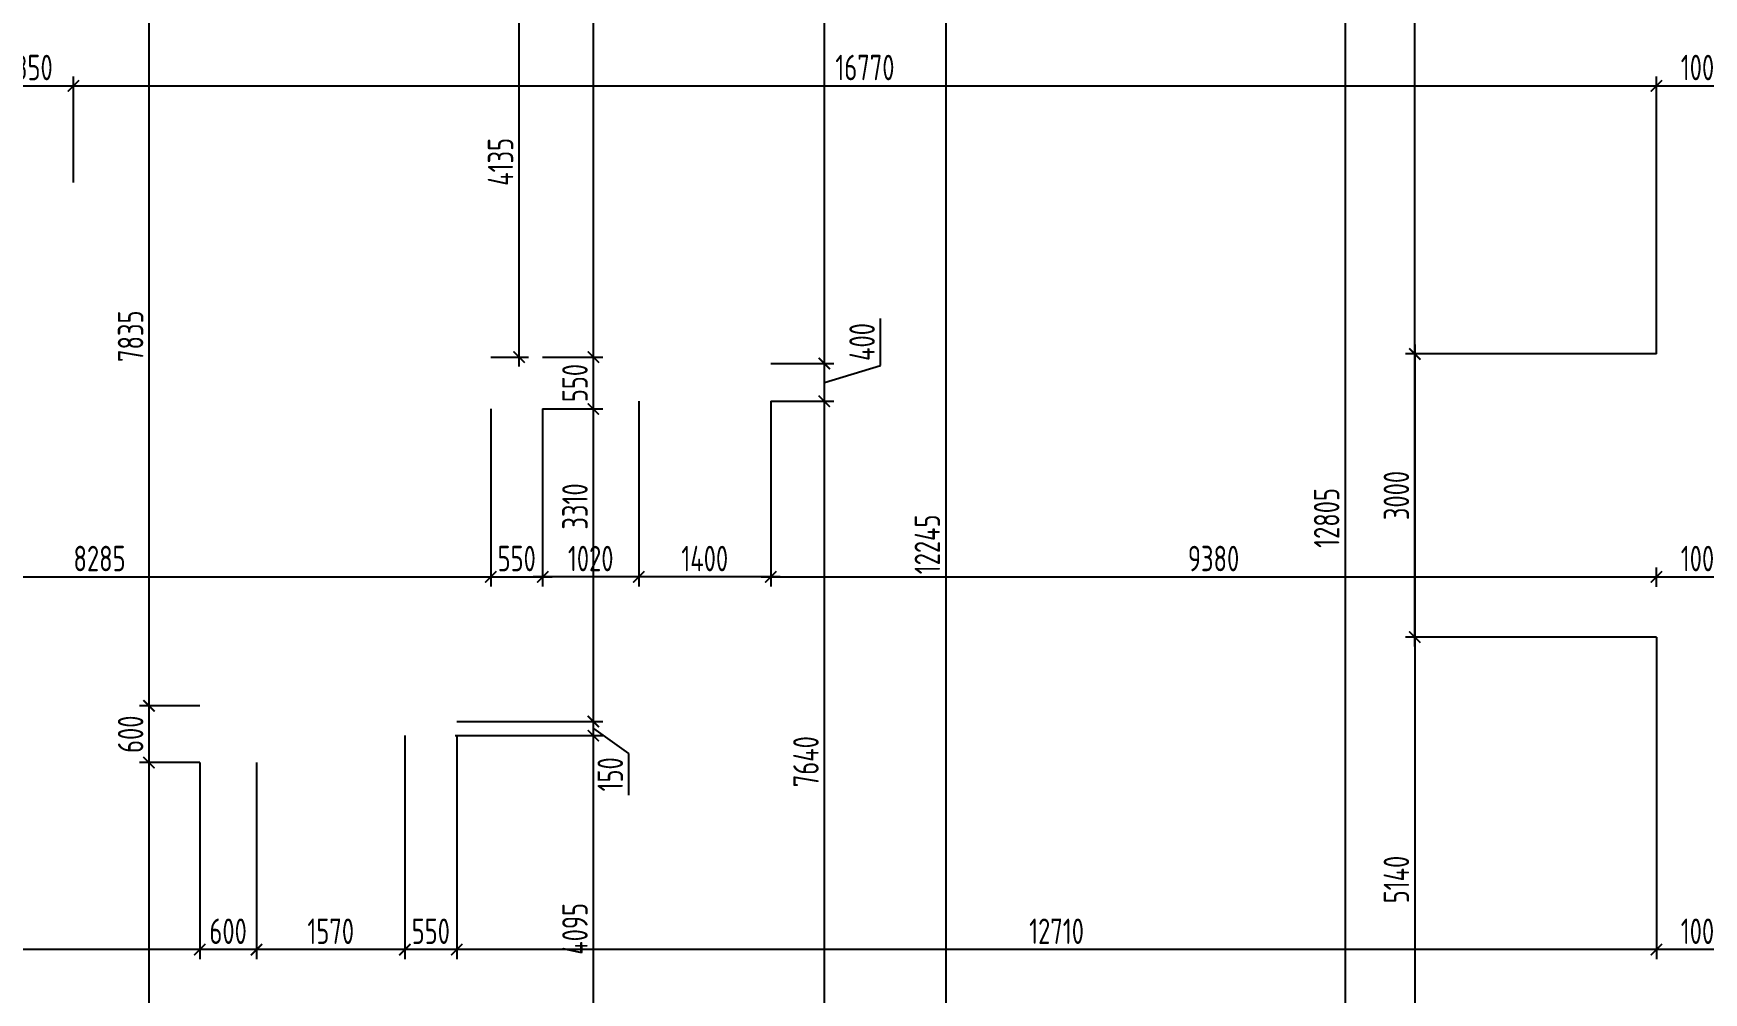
# Model space of a CAD drawing. Header units: millimetres. Extents: x -180271 to 536090, y 55086 to 131231.
# Drawn here: x 484006 to 501699, y 68098 to 78264 of the extents above; entities that cross this region are included whole.
import ezdxf

# ---------------------------------------------------------------- set-up
doc = ezdxf.new("R2010")
doc.units = ezdxf.units.MM
doc.layers.add('РАЗМЕРЫ КРОВЛИ ОВ', color=204, linetype='Continuous')
doc.styles.add('ISOCPEUR', font='isocpeur.ttf', dxfattribs={"width": 0.7})
doc.dimstyles.new('R_100', dxfattribs={"dimtxt": 270, "dimasz": 120, "dimexe": 100, "dimexo": 0, "dimgap": 60, "dimtad": 1, "dimdec": 0, "dimrnd": 5, "dimzin": 0, "dimdsep": 46, "dimtxsty": 'ISOCPEUR', "dimblk": 'ARCHTICK', "dimcen": 0, "dimdle": 100, "dimclrd": 256, "dimclre": 256, "dimclrt": 256, "dimadec": 0, "dimazin": 0, "dimtfac": 2, "dimtdec": 0, "dimtofl": 0, "dimtmove": 1, "dimatfit": 3, "dimfxl": 1, "dimtvp": 3, "dimtolj": 1, "dimtzin": 0, "dimarcsym": 0})

# ---------------------------------------------------------------- blocks, each defined once
blk = doc.blocks.new('_ArchTick')
at = {"color": 0, "linetype": 'ByBlock', "const_width": 0.15}
blk.add_lwpolyline([(-0.5, -0.5), (0.5, 0.5)], dxfattribs=at)
blk = doc.blocks.new('*D3731')
at = {"layer": 'РАЗМЕРЫ КРОВЛИ ОВ', "lineweight": -2, "transparency": 16777216}
for p, q in [((483481, 77707), (484531, 77707)), ((483581, 76685), (483581, 77807)), ((484431, 76685), (484431, 77807))]:
    blk.add_line(p, q, dxfattribs=at)
at = {"layer": 'РАЗМЕРЫ КРОВЛИ ОВ', "lineweight": -2, "transparency": 16777216, "xscale": 120, "yscale": 120, "zscale": 120, "rotation": 180}
blk.add_blockref('_ArchTick', (483581, 77707), dxfattribs=at)
at = {"layer": 'РАЗМЕРЫ КРОВЛИ ОВ', "lineweight": -2, "transparency": 16777216, "xscale": 120, "yscale": 120, "zscale": 120}
blk.add_blockref('_ArchTick', (484431, 77707), dxfattribs=at)
at = {"layer": 'РАЗМЕРЫ КРОВЛИ ОВ', "transparency": 16777216, "insert": (484006, 77902), "char_height": 270, "attachment_point": 5, "style": 'ISOCPEUR'}
blk.add_mtext('\\A1;850', dxfattribs=at)
blk = doc.blocks.new('*D3732')
at = {"layer": 'РАЗМЕРЫ КРОВЛИ ОВ', "lineweight": -2, "transparency": 16777216}
for p, q in [((484331, 77707), (501299, 77707)), ((484431, 76685), (484431, 77807)), ((501199, 74866), (501199, 77807))]:
    blk.add_line(p, q, dxfattribs=at)
at = {"layer": 'РАЗМЕРЫ КРОВЛИ ОВ', "lineweight": -2, "transparency": 16777216, "xscale": 120, "yscale": 120, "zscale": 120, "rotation": 180}
blk.add_blockref('_ArchTick', (484431, 77707), dxfattribs=at)
at = {"layer": 'РАЗМЕРЫ КРОВЛИ ОВ', "lineweight": -2, "transparency": 16777216, "xscale": 120, "yscale": 120, "zscale": 120}
blk.add_blockref('_ArchTick', (501199, 77707), dxfattribs=at)
at = {"layer": 'РАЗМЕРЫ КРОВЛИ ОВ', "transparency": 16777216, "insert": (492815, 77902), "char_height": 270, "attachment_point": 5, "style": 'ISOCPEUR'}
blk.add_mtext('\\A1;16770', dxfattribs=at)
blk = doc.blocks.new('*D3733')
at = {"layer": 'РАЗМЕРЫ КРОВЛИ ОВ', "lineweight": -2, "transparency": 16777216}
for p, q in [((501099, 77707), (502299, 77707)), ((501199, 74866), (501199, 77807)), ((502199, 74866), (502199, 77807))]:
    blk.add_line(p, q, dxfattribs=at)
at = {"layer": 'РАЗМЕРЫ КРОВЛИ ОВ', "lineweight": -2, "transparency": 16777216, "xscale": 120, "yscale": 120, "zscale": 120, "rotation": 180}
blk.add_blockref('_ArchTick', (501199, 77707), dxfattribs=at)
at = {"layer": 'РАЗМЕРЫ КРОВЛИ ОВ', "lineweight": -2, "transparency": 16777216, "xscale": 120, "yscale": 120, "zscale": 120}
blk.add_blockref('_ArchTick', (502199, 77707), dxfattribs=at)
at = {"layer": 'РАЗМЕРЫ КРОВЛИ ОВ', "transparency": 16777216, "insert": (501699, 77902), "char_height": 270, "attachment_point": 5, "style": 'ISOCPEUR'}
blk.add_mtext('\\A1;1000', dxfattribs=at)
blk = doc.blocks.new('*D3738')
at = {"layer": 'РАЗМЕРЫ КРОВЛИ ОВ', "lineweight": -2, "transparency": 16777216}
for p, q in [((501199, 74866), (498540, 74866)), ((498640, 74966), (498640, 71766)), ((501199, 71866), (498540, 71866))]:
    blk.add_line(p, q, dxfattribs=at)
at = {"layer": 'РАЗМЕРЫ КРОВЛИ ОВ', "lineweight": -2, "transparency": 16777216, "xscale": 120, "yscale": 120, "zscale": 120}
for p, rotation in [((498640, 74866), 90), ((498640, 71866), 270)]:
    blk.add_blockref('_ArchTick', p, dxfattribs=dict(at, rotation=rotation))
at = {"layer": 'РАЗМЕРЫ КРОВЛИ ОВ', "transparency": 16777216, "insert": (498445, 73366), "char_height": 270, "attachment_point": 5, "rotation": 90, "style": 'ISOCPEUR'}
blk.add_mtext('\\A1;3000', dxfattribs=at)
blk = doc.blocks.new('*D3739')
at = {"layer": 'РАЗМЕРЫ КРОВЛИ ОВ', "lineweight": -2, "transparency": 16777216}
for p, q in [((498640, 71766), (498640, 86571)), ((498927, 86471), (498540, 86471)), ((501199, 71866), (498540, 71866))]:
    blk.add_line(p, q, dxfattribs=at)
at = {"layer": 'РАЗМЕРЫ КРОВЛИ ОВ', "lineweight": -2, "transparency": 16777216, "xscale": 120, "yscale": 120, "zscale": 120}
for p, rotation in [((498640, 86471), 90), ((498640, 71866), 270)]:
    blk.add_blockref('_ArchTick', p, dxfattribs=dict(at, rotation=rotation))
at = {"layer": 'РАЗМЕРЫ КРОВЛИ ОВ', "transparency": 16777216, "insert": (498445, 79168), "char_height": 270, "attachment_point": 5, "rotation": 90, "style": 'ISOCPEUR'}
blk.add_mtext('\\A1;14605', dxfattribs=at)
blk = doc.blocks.new('*D3740')
at = {"layer": 'РАЗМЕРЫ КРОВЛИ ОВ', "lineweight": -2, "transparency": 16777216}
for p, q in [((501199, 71866), (498540, 71866)), ((498640, 71966), (498640, 66626)), ((497525, 66726), (498740, 66726))]:
    blk.add_line(p, q, dxfattribs=at)
at = {"layer": 'РАЗМЕРЫ КРОВЛИ ОВ', "lineweight": -2, "transparency": 16777216, "xscale": 120, "yscale": 120, "zscale": 120}
for p, rotation in [((498640, 71866), 90), ((498640, 66726), 270)]:
    blk.add_blockref('_ArchTick', p, dxfattribs=dict(at, rotation=rotation))
at = {"layer": 'РАЗМЕРЫ КРОВЛИ ОВ', "transparency": 16777216, "insert": (498445, 69296), "char_height": 270, "attachment_point": 5, "rotation": 90, "style": 'ISOCPEUR'}
blk.add_mtext('\\A1;5140', dxfattribs=at)
blk = doc.blocks.new('*D3743')
at = {"layer": 'РАЗМЕРЫ КРОВЛИ ОВ', "lineweight": -2, "transparency": 16777216}
for p, q in [((497901, 79631), (497901, 66626)), ((497039, 79531), (498001, 79531)), ((497525, 66726), (498001, 66726))]:
    blk.add_line(p, q, dxfattribs=at)
at = {"layer": 'РАЗМЕРЫ КРОВЛИ ОВ', "lineweight": -2, "transparency": 16777216, "xscale": 120, "yscale": 120, "zscale": 120}
for p, rotation in [((497901, 79531), 90), ((497901, 66726), 270)]:
    blk.add_blockref('_ArchTick', p, dxfattribs=dict(at, rotation=rotation))
at = {"layer": 'РАЗМЕРЫ КРОВЛИ ОВ', "transparency": 16777216, "insert": (497706, 73128), "char_height": 270, "attachment_point": 5, "rotation": 90, "style": 'ISOCPEUR'}
blk.add_mtext('\\A1;12805', dxfattribs=at)
blk = doc.blocks.new('*D3777')
at = {"layer": 'РАЗМЕРЫ КРОВЛИ ОВ', "lineweight": -2, "transparency": 16777216}
for p, q in [((501199, 71866), (501199, 68453)), ((502199, 71866), (502199, 68453)), ((502299, 68553), (501099, 68553))]:
    blk.add_line(p, q, dxfattribs=at)
at = {"layer": 'РАЗМЕРЫ КРОВЛИ ОВ', "lineweight": -2, "transparency": 16777216, "xscale": 120, "yscale": 120, "zscale": 120, "rotation": 180}
blk.add_blockref('_ArchTick', (501199, 68553), dxfattribs=at)
at = {"layer": 'РАЗМЕРЫ КРОВЛИ ОВ', "lineweight": -2, "transparency": 16777216, "xscale": 120, "yscale": 120, "zscale": 120}
blk.add_blockref('_ArchTick', (502199, 68553), dxfattribs=at)
at = {"layer": 'РАЗМЕРЫ КРОВЛИ ОВ', "transparency": 16777216, "insert": (501699, 68748), "char_height": 270, "attachment_point": 5, "style": 'ISOCPEUR'}
blk.add_mtext('\\A1;1000', dxfattribs=at)
blk = doc.blocks.new('*D3778')
at = {"layer": 'РАЗМЕРЫ КРОВЛИ ОВ', "lineweight": -2, "transparency": 16777216}
for p, q in [((501199, 71866), (501199, 68453)), ((488491, 70821), (488491, 68453)), ((501299, 68553), (488391, 68553))]:
    blk.add_line(p, q, dxfattribs=at)
at = {"layer": 'РАЗМЕРЫ КРОВЛИ ОВ', "lineweight": -2, "transparency": 16777216, "xscale": 120, "yscale": 120, "zscale": 120, "rotation": 180}
blk.add_blockref('_ArchTick', (488491, 68553), dxfattribs=at)
at = {"layer": 'РАЗМЕРЫ КРОВЛИ ОВ', "lineweight": -2, "transparency": 16777216, "xscale": 120, "yscale": 120, "zscale": 120}
blk.add_blockref('_ArchTick', (501199, 68553), dxfattribs=at)
at = {"layer": 'РАЗМЕРЫ КРОВЛИ ОВ', "transparency": 16777216, "insert": (494845, 68748), "char_height": 270, "attachment_point": 5, "style": 'ISOCPEUR'}
blk.add_mtext('\\A1;12710', dxfattribs=at)
blk = doc.blocks.new('*D3779')
at = {"layer": 'РАЗМЕРЫ КРОВЛИ ОВ', "lineweight": -2, "transparency": 16777216}
for p, q in [((487941, 70821), (487941, 68453)), ((488491, 70821), (488491, 68453)), ((488591, 68553), (487841, 68553))]:
    blk.add_line(p, q, dxfattribs=at)
at = {"layer": 'РАЗМЕРЫ КРОВЛИ ОВ', "lineweight": -2, "transparency": 16777216, "xscale": 120, "yscale": 120, "zscale": 120, "rotation": 180}
blk.add_blockref('_ArchTick', (487941, 68553), dxfattribs=at)
at = {"layer": 'РАЗМЕРЫ КРОВЛИ ОВ', "lineweight": -2, "transparency": 16777216, "xscale": 120, "yscale": 120, "zscale": 120}
blk.add_blockref('_ArchTick', (488491, 68553), dxfattribs=at)
at = {"layer": 'РАЗМЕРЫ КРОВЛИ ОВ', "transparency": 16777216, "insert": (488216, 68748), "char_height": 270, "attachment_point": 5, "style": 'ISOCPEUR'}
blk.add_mtext('\\A1;550', dxfattribs=at)
blk = doc.blocks.new('*D3780')
at = {"layer": 'РАЗМЕРЫ КРОВЛИ ОВ', "lineweight": -2, "transparency": 16777216}
for p, q in [((487941, 70821), (487941, 68453)), ((486370, 70535), (486370, 68453)), ((488041, 68553), (486270, 68553))]:
    blk.add_line(p, q, dxfattribs=at)
at = {"layer": 'РАЗМЕРЫ КРОВЛИ ОВ', "lineweight": -2, "transparency": 16777216, "xscale": 120, "yscale": 120, "zscale": 120, "rotation": 180}
blk.add_blockref('_ArchTick', (486370, 68553), dxfattribs=at)
at = {"layer": 'РАЗМЕРЫ КРОВЛИ ОВ', "lineweight": -2, "transparency": 16777216, "xscale": 120, "yscale": 120, "zscale": 120}
blk.add_blockref('_ArchTick', (487941, 68553), dxfattribs=at)
at = {"layer": 'РАЗМЕРЫ КРОВЛИ ОВ', "transparency": 16777216, "insert": (487156, 68748), "char_height": 270, "attachment_point": 5, "style": 'ISOCPEUR'}
blk.add_mtext('\\A1;1570', dxfattribs=at)
blk = doc.blocks.new('*D3781')
at = {"layer": 'РАЗМЕРЫ КРОВЛИ ОВ', "lineweight": -2, "transparency": 16777216}
for p, q in [((485768, 70535), (485768, 68453)), ((486370, 70535), (486370, 68453)), ((486470, 68553), (485668, 68553))]:
    blk.add_line(p, q, dxfattribs=at)
at = {"layer": 'РАЗМЕРЫ КРОВЛИ ОВ', "lineweight": -2, "transparency": 16777216, "xscale": 120, "yscale": 120, "zscale": 120, "rotation": 180}
blk.add_blockref('_ArchTick', (485768, 68553), dxfattribs=at)
at = {"layer": 'РАЗМЕРЫ КРОВЛИ ОВ', "lineweight": -2, "transparency": 16777216, "xscale": 120, "yscale": 120, "zscale": 120}
blk.add_blockref('_ArchTick', (486370, 68553), dxfattribs=at)
at = {"layer": 'РАЗМЕРЫ КРОВЛИ ОВ', "transparency": 16777216, "insert": (486069, 68748), "char_height": 270, "attachment_point": 5, "style": 'ISOCPEUR'}
blk.add_mtext('\\A1;600', dxfattribs=at)
blk = doc.blocks.new('*D3782')
at = {"layer": 'РАЗМЕРЫ КРОВЛИ ОВ', "lineweight": -2, "transparency": 16777216}
for p, q in [((485768, 70535), (485768, 68453)), ((473884, 68709), (473884, 68453)), ((485868, 68553), (473784, 68553))]:
    blk.add_line(p, q, dxfattribs=at)
at = {"layer": 'РАЗМЕРЫ КРОВЛИ ОВ', "lineweight": -2, "transparency": 16777216, "xscale": 120, "yscale": 120, "zscale": 120, "rotation": 180}
blk.add_blockref('_ArchTick', (473884, 68553), dxfattribs=at)
at = {"layer": 'РАЗМЕРЫ КРОВЛИ ОВ', "lineweight": -2, "transparency": 16777216, "xscale": 120, "yscale": 120, "zscale": 120}
blk.add_blockref('_ArchTick', (485768, 68553), dxfattribs=at)
at = {"layer": 'РАЗМЕРЫ КРОВЛИ ОВ', "transparency": 16777216, "insert": (479826, 68748), "char_height": 270, "attachment_point": 5, "style": 'ISOCPEUR'}
blk.add_mtext('\\A1;11885', dxfattribs=at)
blk = doc.blocks.new('*D3783')
at = {"layer": 'РАЗМЕРЫ КРОВЛИ ОВ', "lineweight": -2, "transparency": 16777216}
for p, q in [((488474, 70821), (490038, 70821)), ((489938, 66626), (489938, 70921)), ((489807, 66726), (490038, 66726))]:
    blk.add_line(p, q, dxfattribs=at)
at = {"layer": 'РАЗМЕРЫ КРОВЛИ ОВ', "lineweight": -2, "transparency": 16777216, "xscale": 120, "yscale": 120, "zscale": 120}
for p, rotation in [((489938, 70821), 90), ((489938, 66726), 270)]:
    blk.add_blockref('_ArchTick', p, dxfattribs=dict(at, rotation=rotation))
at = {"layer": 'РАЗМЕРЫ КРОВЛИ ОВ', "transparency": 16777216, "insert": (489743, 68773), "char_height": 270, "attachment_point": 5, "rotation": 90, "style": 'ISOCPEUR'}
blk.add_mtext('\\A1;4095', dxfattribs=at)
blk = doc.blocks.new('*D3784')
at = {"layer": 'РАЗМЕРЫ КРОВЛИ ОВ', "lineweight": -2, "transparency": 16777216}
for p, q in [((488491, 70971), (490038, 70971)), ((489938, 70721), (489938, 71071)), ((488474, 70821), (490038, 70821)), ((489938, 70896), (490312, 70631)), ((490312, 70631), (490312, 70190))]:
    blk.add_line(p, q, dxfattribs=at)
at = {"layer": 'РАЗМЕРЫ КРОВЛИ ОВ', "lineweight": -2, "transparency": 16777216, "xscale": 120, "yscale": 120, "zscale": 120}
for p, rotation in [((489938, 70971), 90), ((489938, 70821), 270)]:
    blk.add_blockref('_ArchTick', p, dxfattribs=dict(at, rotation=rotation))
at = {"layer": 'РАЗМЕРЫ КРОВЛИ ОВ', "transparency": 16777216, "insert": (490117, 70411), "char_height": 270, "attachment_point": 5, "rotation": 90, "style": 'ISOCPEUR'}
blk.add_mtext('\\A1;150', dxfattribs=at)
blk = doc.blocks.new('*D3785')
at = {"layer": 'РАЗМЕРЫ КРОВЛИ ОВ', "lineweight": -2, "transparency": 16777216}
for p, q in [((489938, 70871), (489938, 74383)), ((489401, 74283), (490038, 74283)), ((488491, 70971), (490038, 70971))]:
    blk.add_line(p, q, dxfattribs=at)
at = {"layer": 'РАЗМЕРЫ КРОВЛИ ОВ', "lineweight": -2, "transparency": 16777216, "xscale": 120, "yscale": 120, "zscale": 120}
for p, rotation in [((489938, 74283), 90), ((489938, 70971), 270)]:
    blk.add_blockref('_ArchTick', p, dxfattribs=dict(at, rotation=rotation))
at = {"layer": 'РАЗМЕРЫ КРОВЛИ ОВ', "transparency": 16777216, "insert": (489743, 73250), "char_height": 270, "attachment_point": 5, "rotation": 90, "style": 'ISOCPEUR'}
blk.add_mtext('\\A1;3310', dxfattribs=at)
blk = doc.blocks.new('*D3786')
at = {"layer": 'РАЗМЕРЫ КРОВЛИ ОВ', "lineweight": -2, "transparency": 16777216}
for p, q in [((489938, 74183), (489938, 74933)), ((489401, 74833), (490038, 74833)), ((489401, 74283), (490038, 74283))]:
    blk.add_line(p, q, dxfattribs=at)
at = {"layer": 'РАЗМЕРЫ КРОВЛИ ОВ', "lineweight": -2, "transparency": 16777216, "xscale": 120, "yscale": 120, "zscale": 120}
for p, rotation in [((489938, 74833), 90), ((489938, 74283), 270)]:
    blk.add_blockref('_ArchTick', p, dxfattribs=dict(at, rotation=rotation))
at = {"layer": 'РАЗМЕРЫ КРОВЛИ ОВ', "transparency": 16777216, "insert": (489743, 74558), "char_height": 270, "attachment_point": 5, "rotation": 90, "style": 'ISOCPEUR'}
blk.add_mtext('\\A1;550', dxfattribs=at)
blk = doc.blocks.new('*D3787')
at = {"layer": 'РАЗМЕРЫ КРОВЛИ ОВ', "lineweight": -2, "transparency": 16777216}
for p, q in [((489938, 74733), (489938, 86571)), ((489846, 86471), (490038, 86471)), ((489401, 74833), (490038, 74833))]:
    blk.add_line(p, q, dxfattribs=at)
at = {"layer": 'РАЗМЕРЫ КРОВЛИ ОВ', "lineweight": -2, "transparency": 16777216, "xscale": 120, "yscale": 120, "zscale": 120}
for p, rotation in [((489938, 86471), 90), ((489938, 74833), 270)]:
    blk.add_blockref('_ArchTick', p, dxfattribs=dict(at, rotation=rotation))
at = {"layer": 'РАЗМЕРЫ КРОВЛИ ОВ', "transparency": 16777216, "insert": (489743, 80652), "char_height": 270, "attachment_point": 5, "rotation": 90, "style": 'ISOCPEUR'}
blk.add_mtext('\\A1;11640', dxfattribs=at)
blk = doc.blocks.new('*D3789')
at = {"layer": 'РАЗМЕРЫ КРОВЛИ ОВ', "lineweight": -2, "transparency": 16777216}
for p, q in [((485231, 61436), (485231, 70635)), ((485768, 70535), (485131, 70535)), ((485704, 61536), (485131, 61536))]:
    blk.add_line(p, q, dxfattribs=at)
at = {"layer": 'РАЗМЕРЫ КРОВЛИ ОВ', "lineweight": -2, "transparency": 16777216, "xscale": 120, "yscale": 120, "zscale": 120}
for p, rotation in [((485231, 70535), 90), ((485231, 61536), 270)]:
    blk.add_blockref('_ArchTick', p, dxfattribs=dict(at, rotation=rotation))
at = {"layer": 'РАЗМЕРЫ КРОВЛИ ОВ', "transparency": 16777216, "insert": (485036, 66035), "char_height": 270, "attachment_point": 5, "rotation": 90, "style": 'ISOCPEUR'}
blk.add_mtext('\\A1;9000', dxfattribs=at)
blk = doc.blocks.new('*D3790')
at = {"layer": 'РАЗМЕРЫ КРОВЛИ ОВ', "lineweight": -2, "transparency": 16777216}
for p, q in [((485768, 71137), (485131, 71137)), ((485231, 70435), (485231, 71237)), ((485768, 70535), (485131, 70535))]:
    blk.add_line(p, q, dxfattribs=at)
at = {"layer": 'РАЗМЕРЫ КРОВЛИ ОВ', "lineweight": -2, "transparency": 16777216, "xscale": 120, "yscale": 120, "zscale": 120}
for p, rotation in [((485231, 71137), 90), ((485231, 70535), 270)]:
    blk.add_blockref('_ArchTick', p, dxfattribs=dict(at, rotation=rotation))
at = {"layer": 'РАЗМЕРЫ КРОВЛИ ОВ', "transparency": 16777216, "insert": (485036, 70836), "char_height": 270, "attachment_point": 5, "rotation": 90, "style": 'ISOCPEUR'}
blk.add_mtext('\\A1;600', dxfattribs=at)
blk = doc.blocks.new('*D3791')
at = {"layer": 'РАЗМЕРЫ КРОВЛИ ОВ', "lineweight": -2, "transparency": 16777216}
for p, q in [((485331, 78970), (485131, 78970)), ((485231, 71037), (485231, 79070)), ((485768, 71137), (485131, 71137))]:
    blk.add_line(p, q, dxfattribs=at)
at = {"layer": 'РАЗМЕРЫ КРОВЛИ ОВ', "lineweight": -2, "transparency": 16777216, "xscale": 120, "yscale": 120, "zscale": 120}
for p, rotation in [((485231, 78970), 90), ((485231, 71137), 270)]:
    blk.add_blockref('_ArchTick', p, dxfattribs=dict(at, rotation=rotation))
at = {"layer": 'РАЗМЕРЫ КРОВЛИ ОВ', "transparency": 16777216, "insert": (485036, 75054), "char_height": 270, "attachment_point": 5, "rotation": 90, "style": 'ISOCPEUR'}
blk.add_mtext('\\A1;7835', dxfattribs=at)
blk = doc.blocks.new('*D3795')
at = {"layer": 'РАЗМЕРЫ КРОВЛИ ОВ', "lineweight": -2, "transparency": 16777216}
for p, q in [((488851, 74283), (488851, 72403)), ((480564, 73636), (480564, 72403)), ((480464, 72503), (488951, 72503))]:
    blk.add_line(p, q, dxfattribs=at)
at = {"layer": 'РАЗМЕРЫ КРОВЛИ ОВ', "lineweight": -2, "transparency": 16777216, "xscale": 120, "yscale": 120, "zscale": 120, "rotation": 180}
blk.add_blockref('_ArchTick', (480564, 72503), dxfattribs=at)
at = {"layer": 'РАЗМЕРЫ КРОВЛИ ОВ', "lineweight": -2, "transparency": 16777216, "xscale": 120, "yscale": 120, "zscale": 120}
blk.add_blockref('_ArchTick', (488851, 72503), dxfattribs=at)
at = {"layer": 'РАЗМЕРЫ КРОВЛИ ОВ', "transparency": 16777216, "insert": (484707, 72698), "char_height": 270, "attachment_point": 5, "style": 'ISOCPEUR'}
blk.add_mtext('\\A1;8285', dxfattribs=at)
blk = doc.blocks.new('*D3796')
at = {"layer": 'РАЗМЕРЫ КРОВЛИ ОВ', "lineweight": -2, "transparency": 16777216}
for p, q in [((488851, 74283), (488851, 72403)), ((489401, 74283), (489401, 72403)), ((488751, 72503), (489501, 72503))]:
    blk.add_line(p, q, dxfattribs=at)
at = {"layer": 'РАЗМЕРЫ КРОВЛИ ОВ', "lineweight": -2, "transparency": 16777216, "xscale": 120, "yscale": 120, "zscale": 120, "rotation": 180}
blk.add_blockref('_ArchTick', (488851, 72503), dxfattribs=at)
at = {"layer": 'РАЗМЕРЫ КРОВЛИ ОВ', "lineweight": -2, "transparency": 16777216, "xscale": 120, "yscale": 120, "zscale": 120}
blk.add_blockref('_ArchTick', (489401, 72503), dxfattribs=at)
at = {"layer": 'РАЗМЕРЫ КРОВЛИ ОВ', "transparency": 16777216, "insert": (489126, 72698), "char_height": 270, "attachment_point": 5, "style": 'ISOCPEUR'}
blk.add_mtext('\\A1;550', dxfattribs=at)
blk = doc.blocks.new('*D3797')
at = {"layer": 'РАЗМЕРЫ КРОВЛИ ОВ', "lineweight": -2, "transparency": 16777216}
for p, q in [((491817, 74365), (491817, 72403)), ((501199, 72397), (501199, 72603)), ((491717, 72503), (501299, 72503))]:
    blk.add_line(p, q, dxfattribs=at)
at = {"layer": 'РАЗМЕРЫ КРОВЛИ ОВ', "lineweight": -2, "transparency": 16777216, "xscale": 120, "yscale": 120, "zscale": 120, "rotation": 180}
blk.add_blockref('_ArchTick', (491817, 72503), dxfattribs=at)
at = {"layer": 'РАЗМЕРЫ КРОВЛИ ОВ', "lineweight": -2, "transparency": 16777216, "xscale": 120, "yscale": 120, "zscale": 120}
blk.add_blockref('_ArchTick', (501199, 72503), dxfattribs=at)
at = {"layer": 'РАЗМЕРЫ КРОВЛИ ОВ', "transparency": 16777216, "insert": (496508, 72698), "char_height": 270, "attachment_point": 5, "style": 'ISOCPEUR'}
blk.add_mtext('\\A1;9380', dxfattribs=at)
blk = doc.blocks.new('*D3798')
at = {"layer": 'РАЗМЕРЫ КРОВЛИ ОВ', "lineweight": -2, "transparency": 16777216}
for p, q in [((501199, 72397), (501199, 72603)), ((502199, 72362), (502199, 72603)), ((501099, 72503), (502299, 72503))]:
    blk.add_line(p, q, dxfattribs=at)
at = {"layer": 'РАЗМЕРЫ КРОВЛИ ОВ', "lineweight": -2, "transparency": 16777216, "xscale": 120, "yscale": 120, "zscale": 120, "rotation": 180}
blk.add_blockref('_ArchTick', (501199, 72503), dxfattribs=at)
at = {"layer": 'РАЗМЕРЫ КРОВЛИ ОВ', "lineweight": -2, "transparency": 16777216, "xscale": 120, "yscale": 120, "zscale": 120}
blk.add_blockref('_ArchTick', (502199, 72503), dxfattribs=at)
at = {"layer": 'РАЗМЕРЫ КРОВЛИ ОВ', "transparency": 16777216, "insert": (501699, 72698), "char_height": 270, "attachment_point": 5, "style": 'ISOCPEUR'}
blk.add_mtext('\\A1;1000', dxfattribs=at)
blk = doc.blocks.new('*D3835')
at = {"layer": 'РАЗМЕРЫ КРОВЛИ ОВ', "lineweight": -2, "transparency": 16777216}
for p, q in [((487837, 78970), (489250, 78970)), ((489150, 79070), (489150, 74733)), ((488851, 74833), (489250, 74833))]:
    blk.add_line(p, q, dxfattribs=at)
at = {"layer": 'РАЗМЕРЫ КРОВЛИ ОВ', "lineweight": -2, "transparency": 16777216, "xscale": 120, "yscale": 120, "zscale": 120}
for p, rotation in [((489150, 78970), 90), ((489150, 74833), 270)]:
    blk.add_blockref('_ArchTick', p, dxfattribs=dict(at, rotation=rotation))
at = {"layer": 'РАЗМЕРЫ КРОВЛИ ОВ', "transparency": 16777216, "insert": (488955, 76902), "char_height": 270, "attachment_point": 5, "rotation": 90, "style": 'ISOCPEUR'}
blk.add_mtext('\\A1;4135', dxfattribs=at)
blk = doc.blocks.new('*D3865')
at = {"layer": 'РАЗМЕРЫ КРОВЛИ ОВ', "lineweight": -2, "transparency": 16777216}
for p, q in [((490419, 74365), (490419, 72403)), ((491817, 74365), (491817, 72403)), ((491917, 72503), (490319, 72503))]:
    blk.add_line(p, q, dxfattribs=at)
at = {"layer": 'РАЗМЕРЫ КРОВЛИ ОВ', "lineweight": -2, "transparency": 16777216, "xscale": 120, "yscale": 120, "zscale": 120, "rotation": 180}
blk.add_blockref('_ArchTick', (490419, 72503), dxfattribs=at)
at = {"layer": 'РАЗМЕРЫ КРОВЛИ ОВ', "lineweight": -2, "transparency": 16777216, "xscale": 120, "yscale": 120, "zscale": 120}
blk.add_blockref('_ArchTick', (491817, 72503), dxfattribs=at)
at = {"layer": 'РАЗМЕРЫ КРОВЛИ ОВ', "transparency": 16777216, "insert": (491118, 72698), "char_height": 270, "attachment_point": 5, "style": 'ISOCPEUR'}
blk.add_mtext('\\A1;1400', dxfattribs=at)
blk = doc.blocks.new('*D3866')
at = {"layer": 'РАЗМЕРЫ КРОВЛИ ОВ', "lineweight": -2, "transparency": 16777216}
for p, q in [((490419, 74365), (490419, 72403)), ((489401, 74283), (489401, 72403)), ((490519, 72503), (489301, 72503))]:
    blk.add_line(p, q, dxfattribs=at)
at = {"layer": 'РАЗМЕРЫ КРОВЛИ ОВ', "lineweight": -2, "transparency": 16777216, "xscale": 120, "yscale": 120, "zscale": 120, "rotation": 180}
blk.add_blockref('_ArchTick', (489401, 72503), dxfattribs=at)
at = {"layer": 'РАЗМЕРЫ КРОВЛИ ОВ', "lineweight": -2, "transparency": 16777216, "xscale": 120, "yscale": 120, "zscale": 120}
blk.add_blockref('_ArchTick', (490419, 72503), dxfattribs=at)
at = {"layer": 'РАЗМЕРЫ КРОВЛИ ОВ', "transparency": 16777216, "insert": (489910, 72698), "char_height": 270, "attachment_point": 5, "style": 'ISOCPEUR'}
blk.add_mtext('\\A1;1020', dxfattribs=at)
blk = doc.blocks.new('*D3867')
at = {"layer": 'РАЗМЕРЫ КРОВЛИ ОВ', "lineweight": -2, "transparency": 16777216}
for p, q in [((491817, 74365), (492485, 74365)), ((492385, 66626), (492385, 74465)), ((492196, 66726), (492485, 66726))]:
    blk.add_line(p, q, dxfattribs=at)
at = {"layer": 'РАЗМЕРЫ КРОВЛИ ОВ', "lineweight": -2, "transparency": 16777216, "xscale": 120, "yscale": 120, "zscale": 120}
for p, rotation in [((492385, 74365), 90), ((492385, 66726), 270)]:
    blk.add_blockref('_ArchTick', p, dxfattribs=dict(at, rotation=rotation))
at = {"layer": 'РАЗМЕРЫ КРОВЛИ ОВ', "transparency": 16777216, "insert": (492190, 70545), "char_height": 270, "attachment_point": 5, "rotation": 90, "style": 'ISOCPEUR'}
blk.add_mtext('\\A1;7640', dxfattribs=at)
blk = doc.blocks.new('*D3868')
at = {"layer": 'РАЗМЕРЫ КРОВЛИ ОВ', "lineweight": -2, "transparency": 16777216}
for p, q in [((492980, 74744), (492980, 75242)), ((492385, 74265), (492385, 74865)), ((491817, 74765), (492485, 74765)), ((492385, 74565), (492980, 74744)), ((491817, 74365), (492485, 74365))]:
    blk.add_line(p, q, dxfattribs=at)
at = {"layer": 'РАЗМЕРЫ КРОВЛИ ОВ', "lineweight": -2, "transparency": 16777216, "xscale": 120, "yscale": 120, "zscale": 120}
for p, rotation in [((492385, 74765), 90), ((492385, 74365), 270)]:
    blk.add_blockref('_ArchTick', p, dxfattribs=dict(at, rotation=rotation))
at = {"layer": 'РАЗМЕРЫ КРОВЛИ ОВ', "transparency": 16777216, "insert": (492785, 74993), "char_height": 270, "attachment_point": 5, "rotation": 90, "style": 'ISOCPEUR'}
blk.add_mtext('\\A1;400', dxfattribs=at)
blk = doc.blocks.new('*D3869')
at = {"layer": 'РАЗМЕРЫ КРОВЛИ ОВ', "lineweight": -2, "transparency": 16777216}
for p, q in [((492385, 74665), (492385, 86571)), ((492130, 86471), (492485, 86471)), ((491817, 74765), (492485, 74765))]:
    blk.add_line(p, q, dxfattribs=at)
at = {"layer": 'РАЗМЕРЫ КРОВЛИ ОВ', "lineweight": -2, "transparency": 16777216, "xscale": 120, "yscale": 120, "zscale": 120}
for p, rotation in [((492385, 86471), 90), ((492385, 74765), 270)]:
    blk.add_blockref('_ArchTick', p, dxfattribs=dict(at, rotation=rotation))
at = {"layer": 'РАЗМЕРЫ КРОВЛИ ОВ', "transparency": 16777216, "insert": (492190, 80618), "char_height": 270, "attachment_point": 5, "rotation": 90, "style": 'ISOCPEUR'}
blk.add_mtext('\\A1;11705', dxfattribs=at)
blk = doc.blocks.new('*D3872')
at = {"layer": 'РАЗМЕРЫ КРОВЛИ ОВ', "lineweight": -2, "transparency": 16777216}
for p, q in [((493906, 78970), (493571, 78970)), ((493671, 79070), (493671, 66626)), ((493928, 66726), (493571, 66726))]:
    blk.add_line(p, q, dxfattribs=at)
at = {"layer": 'РАЗМЕРЫ КРОВЛИ ОВ', "lineweight": -2, "transparency": 16777216, "xscale": 120, "yscale": 120, "zscale": 120}
for p, rotation in [((493671, 78970), 90), ((493671, 66726), 270)]:
    blk.add_blockref('_ArchTick', p, dxfattribs=dict(at, rotation=rotation))
at = {"layer": 'РАЗМЕРЫ КРОВЛИ ОВ', "transparency": 16777216, "insert": (493476, 72848), "char_height": 270, "attachment_point": 5, "rotation": 90, "style": 'ISOCPEUR'}
blk.add_mtext('\\A1;12245', dxfattribs=at)

msp = doc.modelspace()

# ---------------------------------------------------------------- dimensions: what is measured, and where the dimension line sits
at = {"layer": 'РАЗМЕРЫ КРОВЛИ ОВ'}
for base, p1, p2, picture, middle in [((489938, 86470.7), (489400.5, 74833), (489845.9, 86470.7), '*D3787', (489743, 80651.8)), ((492385.4, 86470.7), (491817.4, 74765.1), (492129.9, 86470.7), '*D3869', (492190.4, 80617.9)), ((498639.6, 86470.7), (501199.2, 71865.7), (498926.9, 86470.7), '*D3739', (498444.6, 79168.2)), ((497901.5, 66725.7), (497039.3, 79530.7), (497525, 66725.7), '*D3743', (497706.5, 73128.2)), ((485230.7, 78970.3), (485768.2, 71137.4), (485330.7, 78970.3), '*D3791', (485035.7, 75053.8)), ((489150.1, 74833), (487837.4, 78970.3), (488850.5, 74833), '*D3835', (488955.1, 76901.6)), ((493671.2, 66725.7), (493906, 78970.4), (493927.6, 66725.7), '*D3872', (493476.2, 72848)), ((492385.4, 74765.1), (491817.4, 74365), (491817.4, 74765.1), '*D3868', (492785.4, 74803.6)), ((489938, 74833), (489400.5, 74283), (489400.5, 74833), '*D3786', (489743, 74558)), ((498639.6, 71865.7), (501199.2, 74865.7), (501199.2, 71865.7), '*D3738', (498444.6, 73365.7)), ((492385.4, 74365), (492195.5, 66725.7), (491817.4, 74365), '*D3867', (492190.4, 70545.4)), ((498639.6, 66725.7), (501199.2, 71865.7), (497525, 66725.7), '*D3740', (498444.6, 69295.7)), ((485230.7, 71137.4), (485768.2, 70535.3), (485768.2, 71137.4), '*D3790', (485035.7, 70836.3)), ((489938, 70820.9), (489807.1, 66725.7), (488474.3, 70820.9), '*D3783', (489743, 68773.3)), ((485230.7, 70535.3), (485703.9, 61535.7), (485768.2, 70535.3), '*D3789', (485035.7, 66035.5))]:
    dim = msp.add_linear_dim(base=base, p1=p1, p2=p2, angle=90, dimstyle='R_100', override={"dimpost": '\\X'}, dxfattribs=at)
    dim.commit()
    dim.dimension.update_dxf_attribs({"geometry": picture, "text_midpoint": middle})
for base, p1, p2, picture, middle in [((484431.3, 77706.8), (483581.3, 76685), (484431.3, 76685), '*D3731', (484006.3, 77901.8)), ((501199.2, 77706.8), (484431.3, 76685), (501199.2, 74865.7), '*D3732', (492815.2, 77901.8)), ((502199.3, 77706.8), (501199.2, 74865.7), (502199.3, 74865.7), '*D3733', (501699.3, 77901.8)), ((489400.5, 72502.5), (490419.3, 74365), (489400.5, 74283), '*D3866', (489909.9, 72697.5)), ((490419.3, 72502.5), (491817.4, 74365), (490419.3, 74365), '*D3865', (491118.3, 72697.5)), ((501199.2, 72502.5), (491817.4, 74365), (501199.2, 72396.9), '*D3797', (496508.3, 72697.5)), ((488850.5, 72502.5), (480564.3, 73635.7), (488850.5, 74283), '*D3795', (484707.4, 72697.5)), ((489400.5, 72502.5), (488850.5, 74283), (489400.5, 74283), '*D3796', (489125.5, 72697.5)), ((502199.3, 72502.5), (501199.2, 72396.9), (502199.3, 72361.7), '*D3798', (501699.3, 72697.5)), ((488490.6998, 68553.3782), (501199.1854, 71865.6825), (488490.6998, 70820.8665), '*D3778', (494844.9426, 68748.3782)), ((501199.2, 68553.4), (502199.3, 71865.7), (501199.2, 71865.7), '*D3777', (501699.3, 68748.4)), ((486370.2, 68553.4), (487940.9, 70820.9), (486370.2, 70535.3), '*D3780', (487155.6, 68748.4)), ((487940.9, 68553.4), (488490.7, 70820.9), (487940.9, 70820.9), '*D3779', (488215.8, 68748.4)), ((473884.3, 68553.4), (485768.2, 70535.3), (473884.3, 68709.3), '*D3782', (479826.2, 68748.4)), ((485768.2, 68553.4), (486370.2, 70535.3), (485768.2, 70535.3), '*D3781', (486069.2, 68748.4))]:
    dim = msp.add_linear_dim(base=base, p1=p1, p2=p2, dimstyle='R_100', override={"dimpost": '\\X'}, dxfattribs=at)
    dim.commit()
    dim.dimension.update_dxf_attribs({"geometry": picture, "text_midpoint": middle})
for base, p1, p2, picture, middle in [((489938, 74283), (488490.7, 70971.3), (489400.5, 74283), '*D3785', (489938, 73249.8)), ((489938, 70971.3), (488474.3, 70820.9), (488490.7, 70971.3), '*D3784', (490311.7, 70571.3))]:
    dim = msp.add_linear_dim(base=base, p1=p1, p2=p2, angle=90, dimstyle='R_100', override={"dimpost": '\\X'}, dxfattribs=at)
    dim.commit()
    dim.dimension.update_dxf_attribs({"geometry": picture, "text_midpoint": middle, "dimtype": 160})

doc.saveas('drawing.dxf')
